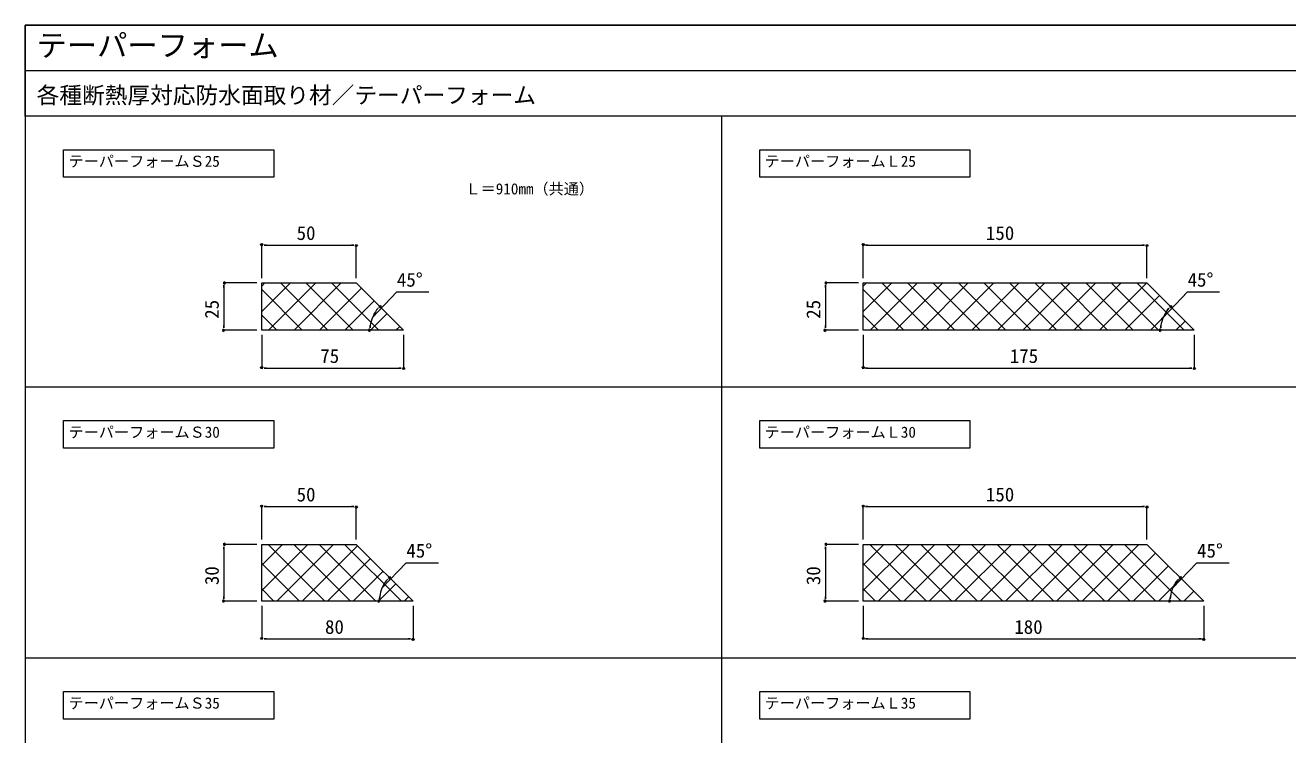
# Model space of a CAD drawing. Units: millimetres on the paper. Extents: x -552 to 552, y -382 to 382.
# Drawn here: x -552 to 115, y 7 to 382 of the extents above; entities that cross this region are included whole.
import ezdxf
from ezdxf.enums import TextEntityAlignment as Align

# ---------------------------------------------------------------- set-up
doc = ezdxf.new("R2010")
doc.units = ezdxf.units.MM
for name, color, linetype, lineweight in [('0-0_0', 7, 'Continuous', 25), ('0-1_WAKU', 7, 'Continuous', 18), ('0-3_MOJI', 7, 'Continuous', 18), ('0-4_sunpo', 7, 'Continuous', 18), ('0-5_HATCH', 9, 'Continuous', 18), ('0-6_dannnetu', 6, 'Continuous', 18)]:
    doc.layers.add(name, color=color, linetype=linetype, lineweight=lineweight)
doc.styles.add('ＭＳ ゴシック', font='')
doc.styles.get('ＭＳ ゴシック').set_extended_font_data('MS Gothic')

msp = doc.modelspace()

# ---------------------------------------------------------------- linework, layer by layer
at = {"layer": '0-0_0', "lineweight": 18}
for p, q in [((-551.971, 358.008), (552.029, 358.008)), ((-183.971, 334.008), (-183.971, -381.992)), ((-551.971, 190.808), (552.029, 190.808)), ((-551.971, 47.608), (552.029, 47.608))]:
    msp.add_line(p, q, dxfattribs=at)
at = {"layer": '0-0_0'}
for p, q in [((-427.596, 265.808), (-426.346, 265.808)), ((-425.721, 265.808), (-424.471, 265.808)), ((-378.221, 265.808), (-379.471, 265.808)), ((-376.346, 265.808), (-377.596, 265.808)), ((-109.596, 265.808), (-108.346, 265.808)), ((-107.721, 265.808), (-106.471, 265.808)), ((39.779, 265.808), (38.529, 265.808)), ((41.654, 265.808), (40.404, 265.808)), ((-446.971, 246.433), (-446.971, 245.183)), ((-446.971, 244.558), (-446.971, 243.308)), ((-128.971, 246.433), (-128.971, 245.183)), ((-128.971, 244.558), (-128.971, 243.308)), ((-364.146, 233.865), (-364.965, 232.921)), ((53.854, 233.865), (53.035, 232.921)), ((-365.375, 232.449), (-366.195, 231.505)), ((52.625, 232.449), (51.805, 231.505)), ((-446.971, 222.058), (-446.971, 223.308)), ((-446.971, 220.183), (-446.971, 221.433)), ((-369.812, 220.185), (-369.724, 221.432)), ((-369.68, 222.055), (-369.592, 223.302)), ((-128.971, 222.058), (-128.971, 223.308)), ((-128.971, 220.183), (-128.971, 221.433)), ((48.188, 220.185), (48.276, 221.432)), ((48.32, 222.055), (48.408, 223.302)), ((-427.596, 200.808), (-426.346, 200.808)), ((-425.721, 200.808), (-424.471, 200.808)), ((-353.221, 200.808), (-354.471, 200.808)), ((-351.346, 200.808), (-352.596, 200.808)), ((-109.596, 200.808), (-108.346, 200.808)), ((-107.721, 200.808), (-106.471, 200.808)), ((64.779, 200.808), (63.529, 200.808)), ((66.654, 200.808), (65.404, 200.808)), ((-427.596, 127.608), (-426.346, 127.608)), ((-425.721, 127.608), (-424.471, 127.608)), ((-378.221, 127.608), (-379.471, 127.608)), ((-376.346, 127.608), (-377.596, 127.608)), ((-109.596, 127.608), (-108.346, 127.608)), ((-107.721, 127.608), (-106.471, 127.608)), ((39.779, 127.608), (38.529, 127.608)), ((41.654, 127.608), (40.404, 127.608)), ((-446.971, 108.233), (-446.971, 106.983)), ((-128.971, 108.233), (-128.971, 106.983)), ((-446.971, 106.358), (-446.971, 105.108)), ((-128.971, 106.358), (-128.971, 105.108)), ((-360.375, 89.249), (-361.195, 88.305)), ((-359.146, 90.665), (-359.965, 89.721)), ((57.625, 89.249), (56.805, 88.305)), ((58.854, 90.665), (58.035, 89.721)), ((-446.971, 78.858), (-446.971, 80.108)), ((-364.68, 78.855), (-364.592, 80.102)), ((-128.971, 78.858), (-128.971, 80.108)), ((53.32, 78.855), (53.408, 80.102)), ((-446.971, 76.983), (-446.971, 78.233)), ((-364.812, 76.985), (-364.724, 78.232)), ((-128.971, 76.983), (-128.971, 78.233)), ((53.188, 76.985), (53.276, 78.232)), ((-427.596, 57.608), (-426.346, 57.608)), ((-425.721, 57.608), (-424.471, 57.608)), ((-348.221, 57.608), (-349.471, 57.608)), ((-346.346, 57.608), (-347.596, 57.608)), ((-109.596, 57.608), (-108.346, 57.608)), ((-107.721, 57.608), (-106.471, 57.608)), ((69.779, 57.608), (68.529, 57.608)), ((71.654, 57.608), (70.404, 57.608))]:
    msp.add_line(p, q, dxfattribs=at)
for centre, start, end in [((-426.971, 265.808), 0, 180), ((-376.971, 265.808), 180, 0), ((-108.971, 265.808), 0, 180), ((41.029, 265.808), 180, 0), ((-446.971, 245.808), 270, 90), ((-128.971, 245.808), 270, 90), ((-364.555, 233.393), 229.02753, 49.02753), ((53.445, 233.393), 229.02753, 49.02753), ((-446.971, 220.808), 90, 270), ((-369.768, 220.808), 85.97247, 265.97247), ((-128.971, 220.808), 90, 270), ((48.232, 220.808), 85.97247, 265.97247), ((-426.971, 200.808), 0, 180), ((-351.971, 200.808), 180, 0), ((-108.971, 200.808), 0, 180), ((66.029, 200.808), 180, 0), ((-426.971, 127.608), 0, 180), ((-376.971, 127.608), 180, 0), ((-108.971, 127.608), 0, 180), ((41.029, 127.608), 180, 0), ((-446.971, 107.608), 270, 90), ((-128.971, 107.608), 270, 90), ((-359.555, 90.193), 229.02753, 49.02753), ((58.445, 90.193), 229.02753, 49.02753), ((-446.971, 77.608), 90, 270), ((-364.768, 77.608), 85.97247, 265.97247), ((-128.971, 77.608), 90, 270), ((53.232, 77.608), 85.97247, 265.97247), ((-426.971, 57.608), 0, 180), ((-346.971, 57.608), 180, 0), ((-108.971, 57.608), 0, 180), ((71.029, 57.608), 180, 0)]:
    msp.add_arc(centre, 0.625, start, end, dxfattribs=at)
at = {"layer": '0-1_WAKU'}
for points in [[(552.029, 334.008), (-551.971, 334.008), (-551.971, 382.008), (552.029, 382.008)], [(-551.971, -381.992), (552.029, -381.992), (552.029, 382.008), (-551.971, 382.008)]]:
    msp.add_lwpolyline(points, close=True, dxfattribs=at)
at = {"layer": '0-3_MOJI'}
for points in [[(-531.687, 316.238), (-420.531, 316.238), (-420.531, 301.657), (-531.687, 301.657)], [(-163.687, 316.238), (-52.531, 316.238), (-52.531, 301.657), (-163.687, 301.657)], [(-531.687, 173.038), (-420.531, 173.038), (-420.531, 158.457), (-531.687, 158.457)], [(-163.687, 173.038), (-52.531, 173.038), (-52.531, 158.457), (-163.687, 158.457)], [(-531.687, 29.838), (-420.531, 29.838), (-420.531, 15.257), (-531.687, 15.257)], [(-163.687, 29.838), (-52.531, 29.838), (-52.531, 15.257), (-163.687, 15.257)]]:
    msp.add_lwpolyline(points, close=True, dxfattribs=at)
at = {"layer": '0-4_sunpo'}
for p, q in [((-426.971, 248.308), (-426.971, 265.808)), ((-424.471, 265.808), (-379.471, 265.808)), ((-376.971, 248.308), (-376.971, 265.808)), ((-108.971, 248.308), (-108.971, 265.808)), ((-106.471, 265.808), (38.529, 265.808)), ((41.029, 248.308), (41.029, 265.808)), ((-429.471, 245.808), (-446.971, 245.808)), ((-446.971, 243.308), (-446.971, 223.308)), ((-111.471, 245.808), (-128.971, 245.808)), ((-128.971, 243.308), (-128.971, 223.308)), ((-429.471, 220.808), (-446.971, 220.808)), ((-111.471, 220.808), (-128.971, 220.808)), ((-426.971, 218.308), (-426.971, 200.808)), ((-351.971, 218.308), (-351.971, 200.808)), ((-108.971, 218.308), (-108.971, 200.808)), ((66.029, 218.308), (66.029, 200.808)), ((-424.471, 200.808), (-354.471, 200.808)), ((-106.471, 200.808), (63.529, 200.808)), ((-426.971, 110.108), (-426.971, 127.608)), ((-424.471, 127.608), (-379.471, 127.608)), ((-376.971, 110.108), (-376.971, 127.608)), ((-108.971, 110.108), (-108.971, 127.608)), ((-106.471, 127.608), (38.529, 127.608)), ((41.029, 110.108), (41.029, 127.608)), ((-429.471, 107.608), (-446.971, 107.608)), ((-111.471, 107.608), (-128.971, 107.608)), ((-446.971, 105.108), (-446.971, 80.108)), ((-128.971, 105.108), (-128.971, 80.108)), ((-429.471, 77.608), (-446.971, 77.608)), ((-426.971, 75.108), (-426.971, 57.608)), ((-346.971, 75.108), (-346.971, 57.608)), ((-111.471, 77.608), (-128.971, 77.608)), ((-108.971, 75.108), (-108.971, 57.608)), ((71.029, 75.108), (71.029, 57.608)), ((-424.471, 57.608), (-349.471, 57.608)), ((-106.471, 57.608), (68.529, 57.608))]:
    msp.add_line(p, q, dxfattribs=at)
for points in [[(-368.413, 227.619), (-355.581, 241.123), (-338.584, 241.123)], [(49.587, 227.619), (62.419, 241.123), (79.416, 241.123)], [(-363.413, 84.419), (-350.581, 97.923), (-333.584, 97.923)], [(54.587, 84.419), (67.419, 97.923), (84.416, 97.923)]]:
    msp.add_lwpolyline(points, dxfattribs=at)
for centre in [(-351.971, 220.808), (66.029, 220.808), (-346.971, 77.608), (71.029, 77.608)]:
    msp.add_arc(centre, 17.797, 143.05506, 171.94494, dxfattribs=at)
at = {"layer": '0-5_HATCH'}
for p, q in [((-426.971, 244.137), (-425.3, 245.808)), ((-426.971, 230.667), (-411.83, 245.808)), ((-405.526, 220.808), (-426.971, 242.253)), ((-423.359, 220.808), (-398.359, 245.808)), ((-392.056, 220.808), (-417.056, 245.808)), ((-409.889, 220.808), (-384.889, 245.808)), ((-378.586, 220.808), (-403.586, 245.808)), ((-396.419, 220.808), (-374.195, 243.032)), ((-365.115, 220.808), (-390.115, 245.808)), ((-108.971, 244.137), (-107.3, 245.808)), ((-108.971, 230.667), (-93.83, 245.808)), ((-87.526, 220.808), (-108.971, 242.253)), ((-105.359, 220.808), (-80.359, 245.808)), ((-74.056, 220.808), (-99.056, 245.808)), ((-91.889, 220.808), (-66.889, 245.808)), ((-60.586, 220.808), (-85.586, 245.808)), ((-78.419, 220.808), (-53.419, 245.808)), ((-47.115, 220.808), (-72.115, 245.808)), ((-64.948, 220.808), (-39.948, 245.808)), ((-33.645, 220.808), (-58.645, 245.808)), ((-51.478, 220.808), (-26.478, 245.808)), ((-20.174, 220.808), (-45.174, 245.808)), ((-38.007, 220.808), (-13.007, 245.808)), ((-6.704, 220.808), (-31.704, 245.808)), ((-24.537, 220.808), (0.463, 245.808)), ((6.766, 220.808), (-18.234, 245.808)), ((-11.067, 220.808), (13.933, 245.808)), ((20.237, 220.808), (-4.763, 245.808)), ((2.404, 220.808), (27.404, 245.808)), ((33.707, 220.808), (8.707, 245.808)), ((15.874, 220.808), (40.874, 245.808)), ((47.178, 220.808), (22.178, 245.808)), ((60.648, 220.808), (35.648, 245.808)), ((-382.948, 220.808), (-367.46, 236.297)), ((29.344, 220.808), (47.687, 239.15)), ((-418.997, 220.808), (-426.971, 228.782)), ((-369.478, 220.808), (-360.724, 229.562)), ((-100.997, 220.808), (-108.971, 228.782)), ((42.815, 220.808), (54.422, 232.415)), ((-356.007, 220.808), (-353.989, 222.826)), ((56.285, 220.808), (61.157, 225.68)), ((-426.971, 96.628), (-415.991, 107.608)), ((-426.971, 83.158), (-402.521, 107.608)), ((-393.54, 77.608), (-423.54, 107.608)), ((-419.05, 77.608), (-389.05, 107.608)), ((-380.069, 77.608), (-410.069, 107.608)), ((-405.58, 77.608), (-376.275, 106.913)), ((-366.599, 77.608), (-396.599, 107.608)), ((-353.129, 77.608), (-383.129, 107.608)), ((-108.971, 96.628), (-97.991, 107.608)), ((-108.971, 83.158), (-84.521, 107.608)), ((-75.54, 77.608), (-105.54, 107.608)), ((-101.05, 77.608), (-71.05, 107.608)), ((-62.069, 77.608), (-92.069, 107.608)), ((-87.58, 77.608), (-57.58, 107.608)), ((-48.599, 77.608), (-78.599, 107.608)), ((-74.11, 77.608), (-44.11, 107.608)), ((-35.129, 77.608), (-65.129, 107.608)), ((-60.639, 77.608), (-30.639, 107.608)), ((-21.658, 77.608), (-51.658, 107.608)), ((-47.169, 77.608), (-17.169, 107.608)), ((-8.188, 77.608), (-38.188, 107.608)), ((-33.698, 77.608), (-3.698, 107.608)), ((5.283, 77.608), (-24.717, 107.608)), ((-20.228, 77.608), (9.772, 107.608)), ((18.753, 77.608), (-11.247, 107.608)), ((-6.758, 77.608), (23.242, 107.608)), ((32.223, 77.608), (2.223, 107.608)), ((6.713, 77.608), (36.713, 107.608)), ((45.694, 77.608), (15.694, 107.608)), ((59.164, 77.608), (29.164, 107.608)), ((-392.11, 77.608), (-369.54, 100.177)), ((20.183, 77.608), (45.606, 103.031)), ((-407.01, 77.608), (-426.971, 97.569)), ((-378.639, 77.608), (-362.805, 93.442)), ((-89.01, 77.608), (-108.971, 97.569)), ((33.653, 77.608), (52.341, 96.296)), ((47.124, 77.608), (59.077, 89.561)), ((-420.48, 77.608), (-426.971, 84.099)), ((-365.169, 77.608), (-356.07, 86.707)), ((-102.48, 77.608), (-108.971, 84.099)), ((60.594, 77.608), (65.812, 82.826)), ((-351.698, 77.608), (-349.335, 79.972))]:
    msp.add_line(p, q, dxfattribs=at)
at = {"layer": '0-6_dannnetu'}
for points in [[(-351.971, 220.808), (-426.971, 220.808), (-426.971, 245.808), (-376.971, 245.808)], [(66.029, 220.808), (-108.971, 220.808), (-108.971, 245.808), (41.029, 245.808)], [(-346.971, 77.608), (-426.971, 77.608), (-426.971, 107.608), (-376.971, 107.608)], [(71.029, 77.608), (-108.971, 77.608), (-108.971, 107.608), (41.029, 107.608)]]:
    msp.add_lwpolyline(points, close=True, dxfattribs=at)

# ---------------------------------------------------------------- texts
at = {"layer": '0-1_WAKU', "style": 'ＭＳ ゴシック'}
for s, height, p in [('テーパーフォーム', 11.73, (-545.971, 362.008)), ('各種断熱厚対応防水面取り材／テーパーフォーム', 8.798, (-545.971, 338.008))]:
    msp.add_text(s, height=height, dxfattribs=at).set_placement(p, align=Align.BOTTOM_LEFT)
at = {"layer": '0-3_MOJI', "style": 'ＭＳ ゴシック'}
for s, p in [('テーパーフォームＳ25', (-529.087, 305.432)), ('テーパーフォームＬ25', (-161.087, 305.432)), ('Ｌ＝910mm（共通）', (-319.235, 290.851)), ('テーパーフォームＳ30', (-529.087, 162.232)), ('テーパーフォームＬ30', (-161.087, 162.232)), ('テーパーフォームＳ35', (-529.087, 19.032)), ('テーパーフォームＬ35', (-161.087, 19.032))]:
    msp.add_text(s, height=5.865, dxfattribs=at).set_placement(p, align=Align.BOTTOM_LEFT)
at = {"layer": '0-4_sunpo', "style": 'ＭＳ ゴシック'}
for s, p in [('50', (-408.494, 266.308)), ('150', (-44.098, 266.308)), ('45°', (-355.487, 241.623)), ('45°', (62.513, 241.623)), ('75', (-395.994, 201.308)), ('175', (-31.471, 201.308)), ('50', (-408.494, 128.108)), ('150', (-44.098, 128.108)), ('45°', (-350.487, 98.423)), ('45°', (67.513, 98.423)), ('80', (-393.494, 58.108)), ('180', (-29.098, 58.108))]:
    msp.add_text(s, height=7.331, dxfattribs=at).set_placement(p, align=Align.BOTTOM_LEFT)
for s, p in [('25', (-447.471, 226.887)), ('25', (-129.471, 226.887)), ('30', (-447.471, 86.085)), ('30', (-129.471, 86.085))]:
    msp.add_text(s, height=7.331, rotation=90, dxfattribs=at).set_placement(p, align=Align.BOTTOM_LEFT)

doc.saveas('drawing.dxf')
